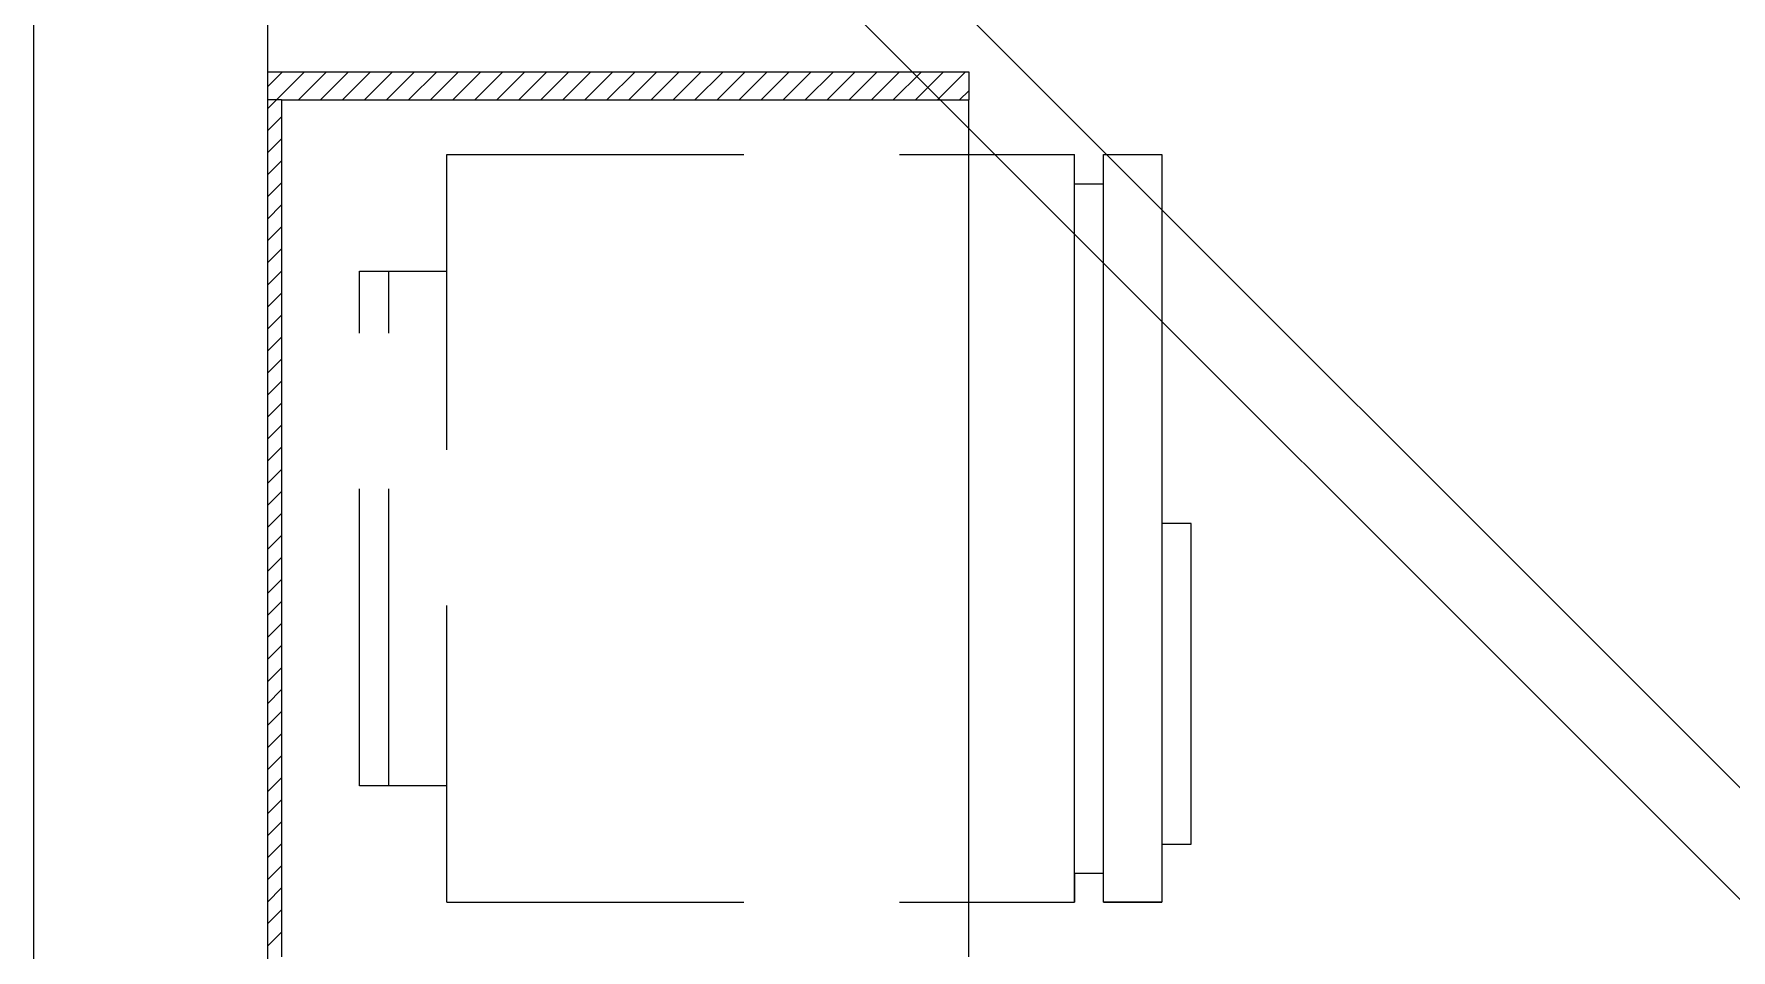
# Model space of a CAD drawing. Header units: millimetres. Extents: x 1573 to 2177, y 1587 to 1932.
# Drawn here: x 1783.831 to 1784.921, y 1904.848 to 1905.436 of the extents above; entities that cross this region are included whole.
import ezdxf

# ---------------------------------------------------------------- set-up
doc = ezdxf.new("R2010")
doc.units = ezdxf.units.MM
doc.header["$LTSCALE"] = 0.03
doc.linetypes.add('HIDDEN', pattern=[9.525, 6.35, -3.175])
doc.layers.add('-HIDRO', color=8, linetype='Continuous')
doc.layers.add('TigreCad', color=2, linetype='Continuous', lineweight=13)

msp = doc.modelspace()

# ---------------------------------------------------------------- linework, layer by layer
at = {"layer": '-HIDRO'}
for p, q in [((1783.8312, 1902.5114), (1783.8312, 1905.4915)), ((1783.9812, 1905.4915), (1783.9812, 1904.0614)), ((1783.9812, 1905.402), (1783.9907, 1905.4115)), ((1783.9812, 1905.3878), (1784.0048, 1905.4115)), ((1783.9812, 1905.4115), (1784.4312, 1905.4115)), ((1784.001, 1905.3935), (1784.019, 1905.4115)), ((1784.0151, 1905.3935), (1784.0331, 1905.4115)), ((1784.0293, 1905.3935), (1784.0473, 1905.4115)), ((1784.0434, 1905.3935), (1784.0614, 1905.4115)), ((1784.0575, 1905.3935), (1784.0755, 1905.4115)), ((1784.0717, 1905.3935), (1784.0897, 1905.4115)), ((1784.0858, 1905.3935), (1784.1038, 1905.4115)), ((1784.1, 1905.3935), (1784.118, 1905.4115)), ((1784.1141, 1905.3935), (1784.1321, 1905.4115)), ((1784.1283, 1905.3935), (1784.1463, 1905.4115)), ((1784.1424, 1905.3935), (1784.1604, 1905.4115)), ((1784.1565, 1905.3935), (1784.1745, 1905.4115)), ((1784.1707, 1905.3935), (1784.1887, 1905.4115)), ((1784.1848, 1905.3935), (1784.2028, 1905.4115)), ((1784.199, 1905.3935), (1784.217, 1905.4115)), ((1784.2131, 1905.3935), (1784.2311, 1905.4115)), ((1784.2273, 1905.3935), (1784.2453, 1905.4115)), ((1784.2414, 1905.3935), (1784.2594, 1905.4115)), ((1784.2555, 1905.3935), (1784.2735, 1905.4115)), ((1784.2697, 1905.3935), (1784.2877, 1905.4115)), ((1784.2838, 1905.3935), (1784.3018, 1905.4115)), ((1784.298, 1905.3935), (1784.316, 1905.4115)), ((1784.3121, 1905.3935), (1784.3301, 1905.4115)), ((1784.3263, 1905.3935), (1784.3443, 1905.4115)), ((1784.3404, 1905.3935), (1784.3584, 1905.4115)), ((1784.3545, 1905.3935), (1784.3725, 1905.4115)), ((1784.3687, 1905.3935), (1784.3867, 1905.4115)), ((1784.3828, 1905.3935), (1784.4008, 1905.4115)), ((1784.397, 1905.3935), (1784.415, 1905.4115)), ((1784.4111, 1905.3935), (1784.4291, 1905.4115)), ((1784.4312, 1905.4115), (1784.4312, 1905.3935)), ((1784.4253, 1905.3935), (1784.4312, 1905.3994)), ((1783.9902, 1905.3935), (1783.9812, 1905.3935)), ((1783.9902, 1905.3935), (1784.4312, 1905.3935)), ((1783.9902, 1905.3935), (1783.9902, 1904.8435)), ((1784.4312, 1904.8435), (1784.4312, 1905.3935)), ((1783.9812, 1905.3737), (1783.9902, 1905.3827)), ((1783.9812, 1905.3596), (1783.9902, 1905.3686)), ((1783.9812, 1905.3454), (1783.9902, 1905.3544)), ((1784.4312, 1905.3584), (1784.4991, 1905.3584)), ((1784.4991, 1904.8785), (1784.4991, 1905.3584)), ((1784.5178, 1905.3584), (1784.5552, 1905.3584)), ((1784.5178, 1904.8785), (1784.5178, 1905.3584)), ((1784.5552, 1905.3584), (1784.5552, 1904.8785)), ((1783.9812, 1905.3313), (1783.9902, 1905.3403)), ((1784.4991, 1905.3397), (1784.5178, 1905.3397)), ((1783.9812, 1905.3171), (1783.9902, 1905.3261)), ((1783.9812, 1905.303), (1783.9902, 1905.312)), ((1783.9812, 1905.2889), (1783.9902, 1905.2979)), ((1783.9812, 1905.2747), (1783.9902, 1905.2837)), ((1783.9812, 1905.2606), (1783.9902, 1905.2696)), ((1783.9812, 1905.2464), (1783.9902, 1905.2554)), ((1783.9812, 1905.2323), (1783.9902, 1905.2413)), ((1783.9812, 1905.2181), (1783.9902, 1905.2271)), ((1783.9812, 1905.204), (1783.9902, 1905.213)), ((1783.9812, 1905.1899), (1783.9902, 1905.1989)), ((1783.9812, 1905.1757), (1783.9902, 1905.1847)), ((1783.9812, 1905.1616), (1783.9902, 1905.1706)), ((1783.9812, 1905.1474), (1783.9902, 1905.1564)), ((1783.9812, 1905.1333), (1783.9902, 1905.1423)), ((1783.9812, 1905.1191), (1783.9902, 1905.1281)), ((1783.9812, 1905.105), (1783.9902, 1905.114)), ((1784.5739, 1905.1217), (1784.5552, 1905.1217)), ((1784.5739, 1904.9159), (1784.5739, 1905.1217)), ((1783.9812, 1905.0909), (1783.9902, 1905.0999)), ((1783.9812, 1905.0767), (1783.9902, 1905.0857)), ((1783.9812, 1905.0626), (1783.9902, 1905.0716)), ((1783.9812, 1905.0484), (1783.9902, 1905.0574)), ((1783.9812, 1905.0343), (1783.9902, 1905.0433)), ((1783.9812, 1905.0201), (1783.9902, 1905.0291)), ((1783.9812, 1905.006), (1783.9902, 1905.015)), ((1783.9812, 1904.9919), (1783.9902, 1905.0009)), ((1783.9812, 1904.9777), (1783.9902, 1904.9867)), ((1783.9812, 1904.9636), (1783.9902, 1904.9726)), ((1783.9812, 1904.9494), (1783.9902, 1904.9584)), ((1783.9812, 1904.9353), (1783.9902, 1904.9443)), ((1783.9812, 1904.9211), (1783.9902, 1904.9301)), ((1783.9812, 1904.907), (1783.9902, 1904.916)), ((1784.5552, 1904.9159), (1784.5739, 1904.9159)), ((1783.9812, 1904.8929), (1783.9902, 1904.9019)), ((1784.4991, 1904.8972), (1784.5178, 1904.8972)), ((1784.4991, 1904.8972), (1784.4991, 1904.8785)), ((1783.9812, 1904.8787), (1783.9902, 1904.8877)), ((1783.9812, 1904.8646), (1783.9902, 1904.8736)), ((1784.4312, 1904.8785), (1784.4991, 1904.8785)), ((1784.5178, 1904.8785), (1784.5552, 1904.8785)), ((1784.5552, 1904.8785), (1784.5178, 1904.8785)), ((1783.9812, 1904.8504), (1783.9902, 1904.8594))]:
    msp.add_line(p, q, dxfattribs=at)
at = {"layer": '-HIDRO', "linetype": 'HIDDEN'}
for p, q in [((1784.0963, 1904.8785), (1784.0963, 1905.3584)), ((1784.0963, 1905.3584), (1784.4312, 1905.3584)), ((1784.0402, 1905.2836), (1784.0963, 1905.2836)), ((1784.0402, 1904.9533), (1784.0402, 1905.2836)), ((1784.0589, 1904.9533), (1784.0589, 1905.2836)), ((1784.0963, 1904.9533), (1784.0402, 1904.9533)), ((1784.0963, 1904.8785), (1784.4312, 1904.8785))]:
    msp.add_line(p, q, dxfattribs=at)
at = {"layer": 'TigreCad', "ltscale": 100}
for p, q in [((1786.0508, 1903.8275), (1784.254, 1905.6243)), ((1786.015, 1903.7916), (1784.2181, 1905.5885))]:
    msp.add_line(p, q, dxfattribs=at)

doc.saveas('drawing.dxf')
